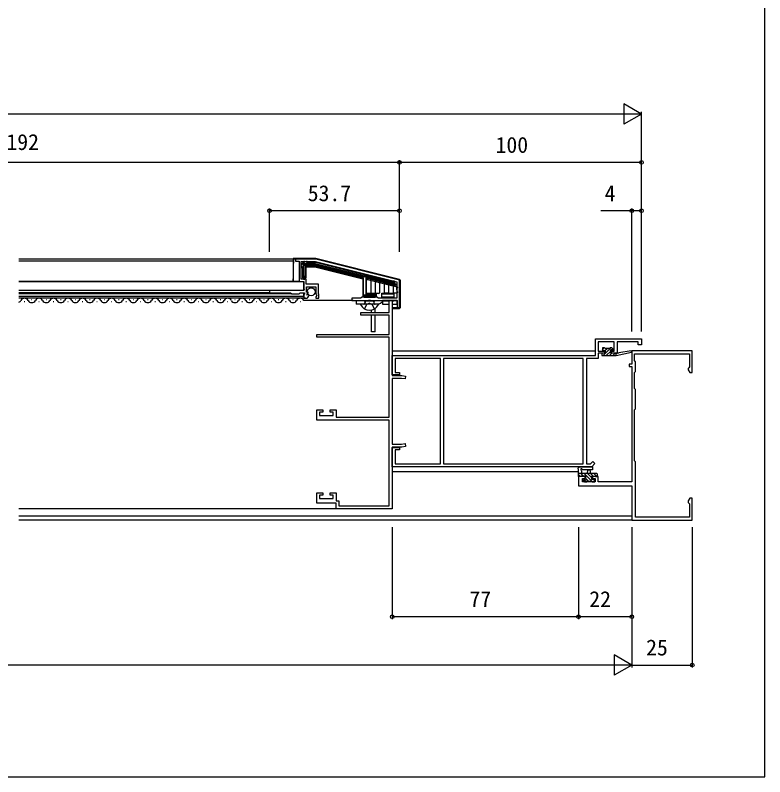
# Model space of a CAD drawing. Units: millimetres, scale not verified. Extents: x -525 to 526, y -333 to 330.
# Drawn here: x 216.3 to 526.1, y -333.1 to -18.1 of the extents above; entities that cross this region are included whole.
import ezdxf
from ezdxf.enums import TextEntityAlignment as Align

# ---------------------------------------------------------------- set-up
doc = ezdxf.new("R2010")
doc.units = ezdxf.units.MM
doc.header["$LTSCALE"] = 2
for name, color, linetype in [('0-2_YKK_11', 7, 'Continuous'), ('0-3_YKK_12', 2, 'Continuous'), ('0-4_YKK_13', 4, 'Continuous'), ('0-6_YKK_D', 6, 'Continuous'), ('0-7_YKK_ZWAK', 7, 'Continuous')]:
    doc.layers.add(name, color=color, linetype=linetype)
doc.styles.add('ＭＳ ゴシック', font='')
doc.styles.get('ＭＳ ゴシック').set_extended_font_data('MS Gothic')

msp = doc.modelspace()

# ---------------------------------------------------------------- linework, layer by layer
at = {"layer": '0-2_YKK_11'}
for points in [[(375.1, -127.7), (340.5, -119), (332.1, -119), (332.1, -119.8), (333.6, -119.8), (333.6, -128.2), (335.6, -128.2), (335.6, -131.3), (335.72, -131.54), (335.6, -131.9), (321.4, -131.9), (321.4, -132.9), (330.1, -132.9), (330.5, -133.3), (333.6, -133.3), (334, -132.9), (335.8, -132.9), (335.8, -133.5), (335.72, -133.66), (335.6, -133.9), (335.6, -135.2), (336.405, -135.2)], [(337.699, -134.018), (337.448, -133.807), (337.129, -133.892), (336.859, -133.424), (337.424, -132.859), (337.317, -132.6), (336.7, -132.6), (336.7, -130.4), (340.5, -130.4), (340.5, -133.4), (340.8, -133.7), (340.953, -134.029), (340.5, -134.569), (340.5, -135.2), (341.8, -135.2), (341.8, -133.5), (341.7, -133.327), (341.6, -133.154), (341.6, -129.3), (336.5, -129.3), (336.5, -127.3), (334.5, -127.3), (334.5, -119.9), (340.389, -119.9), (374, -128.351), (374, -130.242), (374.12, -130.425), (374.12, -130.975), (374, -131.158), (374, -132.242), (374.12, -132.425), (374.12, -132.975), (374, -133.158), (374, -135.1), (366.393, -135.1), (365.7, -134.7), (359.7, -134.7), (359.007, -135.1), (355.4, -135.1), (355.4, -136.1)], [(355.4, -136.1), (362.242, -136.1), (362.425, -135.98), (362.975, -135.98), (363.158, -136.1), (373.5, -136.1), (373.74, -135.98), (374.1, -136.1), (374.1, -139.1), (375.1, -139.1), (375.1, -127.7)], [(370.9, -221.1), (370.9, -185.6), (340.9, -185.6), (340.9, -181.3), (343.4, -181.3), (343.4, -182.3), (342.1, -182.3), (342.1, -183.7), (347.7, -183.7), (347.7, -182.3), (346.4, -182.3), (346.4, -181.3), (348.9, -181.3), (348.9, -184.4), (370.9, -184.4), (370.9, -151.3), (340.9, -151.3), (340.9, -150.1), (370.9, -150.1), (370.9, -142.2), (359.1, -142.2), (359.1, -141.1), (370.9, -141.1), (370.9, -136.1), (372.1, -136.1), (372.1, -167.1), (376.1, -167.1), (377.604, -167.365), (377.396, -168.547), (375.995, -168.3), (372.1, -168.3), (372.1, -195.5), (375.995, -195.5), (377.396, -195.253), (377.604, -196.435), (376.1, -196.7), (372.1, -196.7), (372.1, -222.3), (348.9, -222.3), (348.9, -219.9)], [(494.47, -164.2), (494.47, -164.809), (495.1, -165.9), (496.1, -165.9), (496.1, -156.9), (471.1, -156.9), (471.1, -162.4), (470.1, -162.4), (470.1, -163.4), (471.1, -163.4)], [(471.1, -163.4), (471.1, -211.17), (457.2, -211.17), (457.2, -208.9), (454.9, -208.9), (454.9, -209.7), (456, -209.7), (456, -211.17), (450.73, -211.17), (450.73, -209.7), (451.9, -209.7), (451.9, -208.9), (449.1, -208.9), (449.1, -212.8), (471.1, -212.8), (471.1, -226.9), (496.1, -226.9), (496.1, -217.9), (495.1, -217.9), (494.47, -218.991), (494.47, -219.6), (494.735, -219.898), (495, -220.196), (495, -225.7), (472.73, -225.7), (472.73, -202.9), (472.3, -202.47), (472.3, -181.33), (472.73, -180.9), (472.73, -172.9), (472.3, -172.47), (472.3, -165.83), (472.73, -165.4), (472.73, -161.4), (472.3, -160.97), (472.3, -158.1), (495, -158.1), (495, -163.604), (494.735, -163.902), (494.47, -164.2)], [(348.9, -219.9), (340.9, -219.9), (340.9, -215.6), (343.4, -215.6), (343.4, -216.6), (342.1, -216.6), (342.1, -218), (347.7, -218), (347.7, -216.6), (346.4, -216.6), (346.4, -215.6), (348.9, -215.6), (348.9, -218.9), (350.1, -218.9), (350.1, -221.1), (370.9, -221.1)]]:
    msp.add_lwpolyline(points, dxfattribs=at)
for points in [[(372.1, -158.9), (456.1, -158.9), (456.1, -151.9), (475.1, -151.9), (475.1, -154.4), (473.8, -154.4), (473.8, -153.2), (465.1, -153.2), (465.1, -157.9), (462.8, -157.9), (462.8, -157.1), (463.9, -157.1), (463.9, -153.2), (457.3, -153.2), (457.3, -157.1), (459.8, -157.1), (459.8, -157.9), (457.3, -157.9), (457.3, -160.1), (452.4, -160.1), (452.4, -203.7), (454.103, -203.7), (455.076, -202.727), (455.924, -203.576), (454.6, -204.9), (372.1, -204.9), (372.1, -196.9), (375.1, -196.9), (375.1, -197.9), (373.3, -197.9), (373.3, -203.7), (392.1, -203.7), (392.1, -160.1), (373.3, -160.1), (373.3, -165.9), (375.1, -165.9), (375.1, -166.9), (372.1, -166.9)], [(451, -160.1), (393.3, -160.1), (393.3, -203.7), (451, -203.7)]]:
    msp.add_lwpolyline(points, close=True, dxfattribs=at)
msp.add_arc((336.405, -133.9), 1.3, 269.99998, 354.7841, dxfattribs=at)
at = {"layer": '0-3_YKK_12'}
for p, q in [((331.1, -119), (217.775, -119)), ((331.1, -119.8), (217.775, -119.8)), ((333.9, -128.2), (217.775, -128.2)), ((335.4, -128.4), (217.775, -128.4)), ((335.4, -128.4), (335.4, -131.9)), ((321.7, -131.9), (217.775, -131.9)), ((321.7, -132.9), (217.775, -132.9)), ((330.624, -133.3), (217.775, -133.3)), ((335.4, -134.4), (217.775, -134.4)), ((336.2, -135.2), (217.775, -135.2)), ((335.4, -132.9), (335.4, -134.4)), ((220, -136.46), (220.2, -136.46)), ((223, -135.7), (223.2, -135.7)), ((226, -136.46), (226.2, -136.46)), ((229, -135.7), (229.2, -135.7)), ((232, -136.46), (232.2, -136.46)), ((235, -135.7), (235.2, -135.7)), ((238, -136.46), (238.2, -136.46)), ((241, -135.7), (241.2, -135.7)), ((244, -136.46), (244.2, -136.46)), ((247, -135.7), (247.2, -135.7)), ((250, -136.46), (250.2, -136.46)), ((253, -135.7), (253.2, -135.7)), ((256, -136.46), (256.2, -136.46)), ((259, -135.7), (259.2, -135.7)), ((262, -136.46), (262.2, -136.46)), ((265, -135.7), (265.2, -135.7)), ((268, -136.46), (268.2, -136.46)), ((271, -135.7), (271.2, -135.7)), ((274, -136.46), (274.2, -136.46)), ((277, -135.7), (277.2, -135.7)), ((280, -136.46), (280.2, -136.46)), ((283, -135.7), (283.2, -135.7)), ((286, -136.46), (286.2, -136.46)), ((289, -135.7), (289.2, -135.7)), ((292, -136.46), (292.2, -136.46)), ((295, -135.7), (295.2, -135.7)), ((298, -136.46), (298.2, -136.46)), ((301, -135.7), (301.2, -135.7)), ((304, -136.46), (304.2, -136.46)), ((307, -135.7), (307.2, -135.7)), ((310, -136.46), (310.2, -136.46)), ((313, -135.7), (313.2, -135.7)), ((316, -136.46), (316.2, -136.46)), ((319, -135.7), (319.2, -135.7)), ((322, -136.46), (322.2, -136.46)), ((325, -135.7), (325.2, -135.7)), ((328, -136.46), (328.2, -136.46)), ((331, -135.7), (331.2, -135.7)), ((334, -136.46), (334.2, -136.46)), ((355.9, -136.1), (335.611, -136.1)), ((372.1, -156.9), (456.1, -156.9)), ((449.1, -206.9), (372.1, -206.9)), ((349.2, -222.3), (217.775, -222.3)), ((471.1, -225.27), (217.775, -225.27)), ((471.4, -226.9), (217.775, -226.9))]:
    msp.add_line(p, q, dxfattribs=at)
for centre, start, end in [((220.1, -136.918), 29.20254, 150.79746), ((226.1, -136.918), 29.20254, 150.79746), ((232.1, -136.918), 29.20254, 150.79746), ((238.1, -136.918), 29.20254, 150.79746), ((244.1, -136.918), 29.20254, 150.79746), ((250.1, -136.918), 29.20254, 150.79746), ((256.1, -136.918), 29.20254, 150.79746), ((262.1, -136.918), 29.20254, 150.79746), ((268.1, -136.918), 29.20254, 150.79746), ((274.1, -136.918), 29.20254, 150.79746), ((280.1, -136.918), 29.20254, 150.79746), ((286.1, -136.918), 29.20254, 150.79746), ((292.1, -136.918), 29.20254, 150.79746), ((298.1, -136.918), 29.20254, 150.79746), ((304.1, -136.918), 29.20254, 150.79746), ((310.1, -136.918), 29.20254, 150.79746), ((316.1, -136.918), 29.20254, 150.79746), ((322.1, -136.918), 29.20254, 150.79746), ((328.1, -136.918), 29.20254, 150.79746), ((334.1, -136.918), 28.4414, 150.79746), ((217.1, -135.242), 293.13253, 330.79746), ((223.1, -135.242), 209.20254, 330.79746), ((229.1, -135.242), 209.20254, 330.79746), ((235.1, -135.242), 209.20254, 330.79746), ((241.1, -135.242), 209.20254, 330.79746), ((247.1, -135.242), 209.20254, 330.79746), ((253.1, -135.242), 209.20254, 330.79746), ((259.1, -135.242), 209.20254, 330.79746), ((265.1, -135.242), 209.20254, 330.79746), ((271.1, -135.242), 209.20254, 330.79746), ((277.1, -135.242), 209.20254, 330.79746), ((283.1, -135.242), 209.20254, 330.79746), ((289.1, -135.242), 209.20254, 330.79746), ((295.1, -135.242), 209.20254, 330.79746), ((301.1, -135.242), 209.20254, 330.79746), ((307.1, -135.242), 209.20254, 330.79746), ((313.1, -135.242), 209.20254, 330.79746), ((319.1, -135.242), 209.20254, 330.79746), ((325.1, -135.242), 209.20254, 330.79746), ((331.1, -135.242), 209.20254, 330.79746), ((337.1, -135.242), 209.20254, 209.28274)]:
    msp.add_arc(centre, 1.718, start, end, dxfattribs=at)
at = {"layer": '0-4_YKK_13'}
for p, q in [((331.1, -119), (331.1, -128.2)), ((331.4, -119), (331.1, -119)), ((331.4, -119), (331.4, -118.7)), ((375.173, -127.409), (340.573, -118.709)), ((334.5, -122.1), (334.5, -121.2)), ((334.5, -121.2), (335, -121.2)), ((335, -122.1), (334.5, -122.1)), ((335, -120.9), (334.8, -120.9)), ((334.8, -122.4), (335, -122.4)), ((335, -120.699), (335.473, -121.172)), ((335, -120.7), (335, -121.2)), ((335, -122.1), (335, -126.6)), ((335.771, -120.873), (335.298, -120.4)), ((335.8, -120.4), (335.3, -120.4)), ((335.5, -120.2), (335.5, -120.4)), ((335.771, -121.172), (335.771, -120.873)), ((340.268, -120.873), (335.771, -120.873)), ((335.771, -121.172), (340.231, -121.172)), ((335.771, -126.129), (335.771, -121.172)), ((335.8, -119.9), (336.7, -119.9)), ((335.8, -120.4), (335.8, -119.9)), ((336.2, -121.6), (336.2, -126.129)), ((340.178, -121.6), (336.2, -121.6)), ((336.5, -122.2), (340.103, -122.2)), ((336.7, -119.9), (336.7, -120.4)), ((340.289, -120.4), (336.7, -120.4)), ((337, -120.4), (337, -120.2)), ((340.103, -122.2), (360, -127.203)), ((340.141, -121.9), (360, -126.893)), ((360.3, -126.66), (340.178, -121.6)), ((340.231, -121.172), (372.428, -129.267)), ((340.268, -120.873), (340.326, -120.402)), ((372.501, -128.978), (340.268, -120.873)), ((372.973, -128.609), (340.362, -120.409)), ((331.1, -127.932), (331.21, -127.932)), ((335.473, -126.129), (335, -126.601)), ((335.298, -126.9), (335.771, -126.427)), ((335.3, -126.9), (336.2, -126.9)), ((336.2, -126.129), (335.771, -126.129)), ((335.771, -126.427), (335.771, -126.129)), ((336.5, -126.129), (336.2, -126.129)), ((336.2, -126.427), (336.2, -126.9)), ((336.5, -126.6), (336.5, -126.129)), ((360, -126.893), (360, -133.728)), ((360.3, -133.728), (360.3, -126.66)), ((361.2, -126.886), (361.2, -133.5)), ((372.428, -129.709), (361.2, -126.886)), ((361.5, -132.9), (361.5, -127.655)), ((361.873, -127.364), (372.355, -130)), ((363.2, -127.932), (363.2, -132.9)), ((365.2, -132.9), (365.2, -128.586)), ((366.9, -128.862), (366.9, -132.9)), ((372.974, -128.609), (372.501, -128.978)), ((372.727, -129.267), (373.2, -128.899)), ((372.972, -128.121), (372.972, -128.609)), ((373.2, -128.9), (373.2, -128.54)), ((373.2, -129.828), (373.2, -128.9)), ((375.4, -127.7), (375.4, -139.1)), ((368.9, -132.8), (368.9, -129.516)), ((370.6, -129.793), (370.6, -132.8)), ((372.355, -130), (373.2, -130.213)), ((372.428, -129.267), (372.428, -129.709)), ((372.428, -129.267), (372.727, -129.267)), ((372.428, -129.709), (372.727, -129.709)), ((372.6, -132.8), (372.6, -130.446)), ((372.727, -129.709), (372.727, -129.267)), ((373.2, -129.828), (372.727, -129.709)), ((373.2, -130.213), (373.997, -130.413)), ((373.921, -130.394), (373.945, -133.1)), ((374.224, -130.701), (374.225, -130.898)), ((360, -133.728), (360, -134.2)), ((360, -133.728), (360.3, -133.728)), ((360.5, -134.227), (360.5, -133.929)), ((365.1, -133.929), (360.5, -133.929)), ((360.5, -134.7), (360.5, -134.227)), ((360.5, -134.7), (365.1, -134.7)), ((361.2, -133.5), (365.1, -133.5)), ((365.1, -133.2), (361.8, -133.2)), ((365.1, -133.5), (365.1, -133.2)), ((365.1, -133.2), (365.5, -133.2)), ((365.1, -134.227), (365.1, -134.7)), ((365.3, -133.7), (365.3, -133.728)), ((365.3, -133.7), (365.6, -133.7)), ((365.6, -133.728), (365.3, -133.728)), ((366.6, -133.2), (365.5, -133.2)), ((365.6, -133.728), (365.6, -133.7)), ((365.6, -134.2), (365.6, -133.728)), ((367.8, -133.1), (369.2, -133.1)), ((367.8, -133.353), (367.8, -133.1)), ((367.8, -134.624), (367.8, -133.353)), ((367.8, -134.624), (372.8, -134.624)), ((367.8, -135.1), (367.8, -134.624)), ((370.3, -133.1), (369.2, -133.1)), ((370.3, -133.1), (372.8, -133.1)), ((372.8, -133.1), (372.8, -133.353)), ((372.8, -134.624), (372.8, -135.1)), ((373.942, -133.1), (372.9, -133.1)), ((374.24, -132.52), (374.242, -132.797)), ((357.2, -136.096), (357.2, -137.596)), ((357.2, -136.096), (366.023, -136.096)), ((366.023, -137.596), (357.2, -137.596)), ((366.295, -137.596), (359.104, -137.596)), ((360.65, -139.562), (361.555, -137.747)), ((360.7, -136.196), (360.7, -136.096)), ((360.7, -136.196), (364.7, -136.196)), ((360.7, -136.196), (360.844, -137.009)), ((361.079, -136.196), (360.838, -137.211)), ((361.079, -136.196), (361.079, -136.096)), ((362.7, -137.138), (361.555, -137.747)), ((362.7, -137.138), (363.845, -137.747)), ((364.75, -139.562), (363.845, -137.747)), ((364.321, -136.196), (364.321, -136.096)), ((364.321, -136.196), (364.561, -137.211)), ((364.7, -136.196), (364.555, -137.009)), ((364.7, -136.196), (364.7, -136.096)), ((367.281, -137.151), (368.579, -136.1)), ((367.8, -136.253), (367.8, -136.1)), ((367.8, -136.253), (370.938, -136.253)), ((372.062, -136.253), (372.8, -136.253)), ((372.8, -136.1), (372.8, -136.253)), ((372.8, -136.1), (374.1, -136.1)), ((374.1, -136.1), (374.1, -139.1)), ((363.5, -141.096), (363.5, -140.019)), ((365, -141.096), (365, -139.411)), ((374.1, -139.1), (372.1, -139.1)), ((372.1, -139.4), (374.4, -139.4)), ((375.4, -139.1), (374.1, -139.1)), ((374.4, -139.4), (375.1, -139.4)), ((363.5, -149.096), (363.5, -142.3)), ((365, -149.096), (365, -142.3)), ((365, -149.096), (363.5, -149.096)), ((459, -156.463), (459.763, -155.7)), ((459.257, -158.9), (462.457, -155.7)), ((460.01, -156.8), (460.91, -155.9)), ((460.604, -158.9), (462.433, -157.072)), ((462.772, -156.733), (463.364, -156.14)), ((464.698, -158.9), (470.964, -157.493)), ((470.964, -157.493), (470.85, -156.904)), ((458.721, -158.089), (458.889, -157.921)), ((461.951, -158.9), (462.951, -157.9)), ((463.298, -158.9), (464.298, -157.9)), ((464.645, -158.9), (464.698, -158.847)), ((464.785, -157.886), (464.698, -157.9)), ((456.702, -207.7), (449.102, -207.7)), ((451.118, -208.7), (450.118, -207.7)), ((454.765, -211), (451.465, -207.7)), ((454.602, -209.49), (452.812, -207.7)), ((455.159, -208.7), (454.159, -207.7)), ((456.706, -208.9), (455.506, -207.7)), ((449.971, -208.9), (449.102, -208.031)), ((452.271, -211.2), (451.227, -210.156)), ((453.418, -211), (452.439, -210.021)), ((454.802, -211), (452.702, -211)), ((454.961, -211.196), (454.806, -211.041)), ((455.802, -210.69), (455.212, -210.1)), ((455.502, -211.2), (455.802, -210.9))]:
    msp.add_line(p, q, dxfattribs=at)
for points in [[(340.5, -118.7), (331.4, -118.7), (331.1, -118.7), (331.1, -119)], [(331.205, -128.2), (331.244, -125.864), (331.31, -122.432), (331.4, -119)], [(335.771, -121.172), (335.473, -121.172), (335.473, -126.129), (335.771, -126.129)], [(336.5, -121.9), (336.494, -121.894), (336.477, -121.877), (336.449, -121.849), (336.412, -121.812), (336.366, -121.767), (336.314, -121.715), (336.258, -121.659), (336.2, -121.6)], [(336.5, -126.129), (336.5, -121.9), (340.141, -121.9)], [(340.103, -122.2), (340.111, -122.141), (340.118, -122.085), (340.124, -122.033), (340.13, -121.988), (340.134, -121.951), (340.138, -121.923), (340.14, -121.906), (340.141, -121.9)], [(340.141, -121.9), (340.141, -121.894), (340.143, -121.877), (340.147, -121.849), (340.151, -121.812), (340.157, -121.767), (340.163, -121.715), (340.17, -121.659), (340.178, -121.6)], [(340.231, -121.172), (340.238, -121.117), (340.244, -121.064), (340.25, -121.014), (340.256, -120.97), (340.26, -120.933), (340.264, -120.904), (340.266, -120.883), (340.268, -120.873)], [(335.771, -126.427), (336.2, -126.427), (336.2, -126.129)], [(360, -126.893), (360.005, -126.889), (360.022, -126.876), (360.05, -126.854), (360.087, -126.825), (360.133, -126.79), (360.185, -126.749), (360.241, -126.705), (360.3, -126.66)], [(361.2, -126.886), (361.258, -127.036), (361.314, -127.18), (361.366, -127.313), (361.412, -127.43), (361.449, -127.526), (361.477, -127.597), (361.494, -127.641), (361.5, -127.655)], [(361.873, -127.364), (361.86, -127.355), (361.821, -127.328), (361.759, -127.284), (361.676, -127.224), (361.574, -127.152), (361.457, -127.069), (361.331, -126.979), (361.2, -126.886)], [(372.428, -129.267), (372.441, -129.214), (372.454, -129.163), (372.466, -129.115), (372.477, -129.072), (372.486, -129.036), (372.493, -129.008), (372.498, -128.988), (372.501, -128.978)], [(372.428, -129.709), (372.414, -129.766), (372.4, -129.821), (372.387, -129.871), (372.376, -129.915), (372.367, -129.951), (372.36, -129.978), (372.356, -129.995), (372.355, -130)], [(373.2, -130.213), (373.233, -130.211), (373.2, -130.203), (373.2, -129.828)], [(360.5, -134.227), (365.1, -134.227), (365.1, -133.929)], [(361.5, -132.9), (361.494, -132.912), (361.477, -132.946), (361.449, -133.001), (361.412, -133.076), (361.366, -133.167), (361.314, -133.27), (361.258, -133.383), (361.2, -133.5)], [(361.2, -133.5), (361.317, -133.441), (361.429, -133.385), (361.533, -133.333), (361.624, -133.288), (361.698, -133.251), (361.754, -133.223), (361.788, -133.206), (361.8, -133.2)], [(367.8, -133.353), (372.8, -133.353), (372.8, -134.624)], [(372.1, -137.6), (374.1, -137.6), (374.1, -136.1), (368.1, -136.1), (368.1, -137.6), (370.9, -137.6)], [(462.71, -156.664), (462.961, -156.8), (463.476, -156.8), (463.636, -156.412), (462.924, -155.7), (462.2, -155.7), (462, -155.9), (460, -155.9), (459.8, -155.7), (459, -155.7), (459, -156.8), (460.1, -156.8), (460.1, -157.9), (458.7, -157.9), (458.7, -158.9)], [(458.7, -158.9), (464.698, -158.9), (464.698, -157.9), (462.5, -157.9), (462.5, -157.261), (462.364, -157.01)], [(470.85, -156.904), (465.811, -157.72), (465.578, -157.909), (465.065, -157.992), (464.785, -157.886)], [(452.338, -209.89), (452.202, -209.639), (452.202, -208.7), (450.202, -208.7), (450.002, -208.9), (449.102, -208.9), (449.102, -205.92), (448.952, -205.66), (449.157, -205.105), (449.439, -205.005), (449.668, -204.9), (454.829, -204.9), (454.83, -206.1), (450.869, -206.103), (450.585, -205.901)], [(450.152, -206.26), (450.302, -206.52), (450.302, -207.7)], [(452.802, -207.7), (452.944, -206.1), (453.859, -206.1), (454.002, -207.7)], [(455.802, -210.9), (455.802, -210.1), (454.602, -210.1), (454.602, -208.7), (455.902, -208.7), (456.102, -208.9), (457.002, -208.9), (457.002, -208), (456.702, -207.7)], [(452.702, -211), (452.502, -211.2), (451.778, -211.2), (451.048, -210.47), (451.201, -210.1), (451.741, -210.1), (451.992, -210.236)], [(455.502, -211.2), (455.002, -211.2), (454.802, -211)]]:
    msp.add_lwpolyline(points, dxfattribs=at)
msp.add_circle((338.6, -132.451), 1.65, dxfattribs=at)
for centre, radius, start, end in [((331.4, -119), 0.3, 90.00006, 180.00001), ((344.587, -380.838), 262.17, 90.89322, 92.88316), ((340.5, -119), 0.3, 75.88586, 90), ((334.8, -121.2), 0.3, 90, 180), ((334.8, -122.1), 0.3, 180, 270), ((335.3, -120.7), 0.3, 90.28365, 179.71635), ((335.3, -120.7), 0.3, 179.71635, 180), ((335.3, -120.7), 0.3, 90, 90.28365), ((335.775, -121.175), 0.302, 90.66164, 179.33836), ((335.8, -120.2), 0.3, 90, 180), ((336.7, -120.2), 0.3, 0, 90), ((340.289, -120.7), 0.3, 82.94293, 90), ((340.289, -120.7), 0.3, 75.88586, 82.94293), ((335.3, -126.6), 0.3, 180, 180.28365), ((335.3, -126.6), 0.3, 180.28365, 269.71635), ((335.75, -126.9), 0.5, 179.51951, 0.48049), ((335.3, -126.6), 0.3, 269.71635, 270), ((335.775, -126.125), 0.302, 180.66164, 269.33836), ((336.2, -126.128), 0.299, 269.85795, 359.85702), ((336.2, -126.6), 0.3, 270, 0), ((361.8, -127.655), 0.3, 75.88586, 180), ((362.9, -127.932), 0.3, 0, 75.88586), ((365.5, -128.586), 0.3, 75.88586, 180), ((366.6, -128.862), 0.3, 0, 75.88586), ((372.7, -128.54), 0.5, 56.95847, 165.88586), ((372.425, -129.27), 0.302, 0.49018, 75.39594), ((372.7, -128.54), 0.5, 359.99941, 56.95908), ((372.9, -128.9), 0.3, 75.66449, 75.88586), ((372.9, -128.9), 0.3, 0.22137, 75.66449), ((372.9, -128.9), 0.3, 0, 0.22137), ((375.1, -127.7), 0.3, 0, 75.88586), ((369.2, -129.516), 0.3, 75.88586, 180), ((370.3, -129.793), 0.3, 0, 75.88586), ((372.427, -129.709), 0.3, 256.08694, 0.02101), ((372.9, -130.446), 0.3, 75.88586, 180), ((373.2, -129.713), 0.5, 273.86826, 90), ((373.924, -130.704), 0.3, 0.5, 75.88586), ((360.5, -134.2), 0.5, 180, 270), ((361.8, -132.9), 0.3, 180, 270), ((362.9, -132.9), 0.3, 270, 0), ((365.1, -133.7), 0.5, 0, 90), ((365.1, -133.7), 0.2, 0, 90), ((365.1, -134.2), 0.5, 270, 0), ((365.5, -132.9), 0.3, 180, 270), ((366.6, -132.9), 0.3, 270, 0), ((369.2, -132.8), 0.3, 180, 270), ((370.3, -132.8), 0.3, 270, 0), ((372.9, -132.8), 0.3, 180, 270), ((373.942, -132.8), 0.3, 270, 283.27972), ((373.942, -132.8), 0.3, 341.14356, 0.5), ((359.104, -137.751), 0.154, 90, 207.28096), ((362.7, -135.896), 4.2, 207.28096, 332.71904), ((360.352, -137.096), 0.5, 270, 10.09096), ((365.047, -137.096), 0.5, 169.90904, 270), ((366.023, -135.596), 2, 270, 309), ((366.295, -137.751), 0.154, 332.71904, 90), ((374.4, -139.1), 0.3, 180, 270), ((375.1, -139.1), 0.3, 270, 0), ((462.5, -156.8), 0.25, 33.05573, 236.94427), ((450.302, -206), 0.3, 19.18977, 240.00003), ((452.202, -210.1), 0.25, 213.05571, 56.94425)]:
    msp.add_arc(centre, radius, start, end, dxfattribs=at)
for centre, major_axis, ratio, start_param, end_param in [((360.5, -133.728), (-0.5, 0), 0.999017, 6.2831853, 7.8539816), ((360.5, -133.728), (0, -0.201), 0.995037, 4.712389, 6.2831853), ((365.1, -133.728), (-0.5, 0), 0.999017, 1.5707963, 3.1415927), ((365.1, -133.728), (0, 0.201), 0.995037, 3.1415927, 4.712389)]:
    msp.add_ellipse(centre, major_axis=major_axis, ratio=ratio, start_param=start_param, end_param=end_param, dxfattribs=at)
at = {"layer": '0-6_YKK_D'}
for p, q in [((475.1, -59), (467.825, -54.8)), ((467.825, -54.8), (467.825, -63.2)), ((466.7, -59), (-46.5, -59)), ((475.1, -59), (460.551, -59)), ((475.1, -59), (467.825, -63.2)), ((475.1, -148.9), (475.1, -58)), ((375.1, -116), (375.1, -78)), ((375.1, -116), (375.1, -78)), ((475.1, -148.9), (475.1, -78)), ((375.1, -79), (37.1, -79)), ((475.1, -79), (375.1, -79)), ((321.4, -116), (321.4, -98)), ((375.1, -99), (321.4, -99)), ((375.1, -116), (375.1, -98)), ((471.1, -148.9), (471.1, -98)), ((475.1, -148.9), (475.1, -98)), ((372.1, -229.9), (372.1, -267.9)), ((449.1, -229.9), (449.1, -267.9)), ((449.1, -229.9), (449.1, -267.9)), ((471.1, -229.9), (471.1, -287.9)), ((471.1, -229.9), (471.1, -287.9)), ((471.1, -229.9), (471.1, -267.9)), ((496.1, -229.9), (496.1, -287.9)), ((449.1, -266.9), (372.1, -266.9)), ((471.1, -266.9), (449.1, -266.9)), ((471.1, -286.9), (463.825, -282.7)), ((463.825, -282.7), (463.825, -291.1)), ((462.7, -286.9), (-50.5, -286.9)), ((471.1, -286.9), (456.551, -286.9)), ((471.1, -286.9), (463.825, -291.1)), ((471.1, -286.9), (496.1, -286.9))]:
    msp.add_line(p, q, dxfattribs=at)
msp.add_lwpolyline([(475.1, -99), (471.1, -99), (458.364, -99)], dxfattribs=at)
for centre in [(375.1, -79), (475.1, -79), (321.4, -99), (375.1, -99), (471.1, -99), (475.1, -99), (372.1, -266.9), (449.1, -266.9), (449.1, -266.9), (471.1, -266.9), (496.1, -286.9)]:
    msp.add_circle(centre, 0.765, dxfattribs=at)
at = {"layer": '0-7_YKK_ZWAK'}
msp.add_lwpolyline([(-523.9, -333.1), (526.1, -333.1), (526.1, 296.9)], dxfattribs=at)

# ---------------------------------------------------------------- texts
at = {"layer": '0-6_YKK_D', "style": 'ＭＳ ゴシック'}
for s, p in [('網戸出来幅MW＝DW－192', (131.671, -75.824)), ('100', (414.822, -77)), ('53.7', (337.179, -97)), ('4', (459.904, -97)), ('77', (404.029, -264.9)), ('22', (453.555, -264.9)), ('25', (477.055, -284.9))]:
    msp.add_text(s, height=6.598, dxfattribs=at).set_placement(p, align=Align.BOTTOM_LEFT)

doc.saveas('drawing.dxf')
